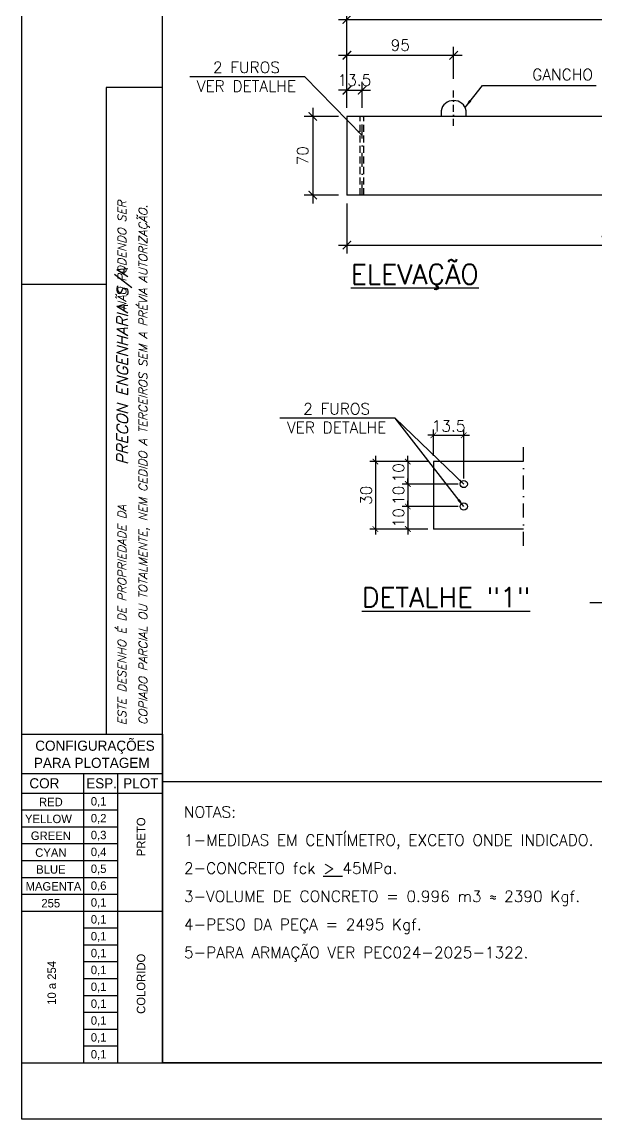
# Model space of a CAD drawing. Header units: centimetres. Extents: x 1658 to 6058, y 7825 to 9310.
# Drawn here: x 1658 to 2169, y 7825 to 8801 of the extents above; entities that cross this region are included whole.
import ezdxf
from ezdxf.enums import TextEntityAlignment as Align

# ---------------------------------------------------------------- set-up
doc = ezdxf.new("R2010")
doc.units = ezdxf.units.CM
doc.header["$LTSCALE"] = 50
doc.header["$MEASUREMENT"] = 0
doc.header["$PDMODE"] = 67
doc.linetypes.add('DASHDOT', pattern=[1, 0.5, -0.25, 0, -0.25])
doc.linetypes.add('HIDDEN', pattern=[0.375, 0.25, -0.125])
for name, color, linetype in [('COTAS-PRECON', 1, 'Continuous'), ('FORMATO-PRECON', 2, 'Continuous'), ('LINHA CENTRO-PRECON', 1, 'DASHDOT'), ('LINHA-01-PRECON', 1, 'Continuous'), ('LINHA-03-PRECON', 3, 'Continuous'), ('LINHA-04-PRECON', 4, 'Continuous'), ('LINHA-05-PRECON', 5, 'Continuous'), ('LINHA-PRECON-TRACEJADA', 1, 'HIDDEN')]:
    doc.layers.add(name, color=color, linetype=linetype)
doc.styles.add('R060', font='ACENT.shx', dxfattribs={"height": 75})
doc.styles.add('ROMANS', font='ROMANS.SHX', dxfattribs={"oblique": 15, "height": 3})
doc.styles.get("Standard").update_dxf_attribs({"font": 'romans.shx'})
doc.dimstyles.new('ESC50-25', dxfattribs={"dimscale": 50, "dimtxt": 0.2, "dimasz": 0.1, "dimexe": 0.1, "dimexo": 0.1, "dimgap": 0.065, "dimtad": 1, "dimdec": 1, "dimlfac": 0.5, "dimzin": 12, "dimdsep": 46, "dimtxsty": 'Standard', "dimblk": 'ARCHTICK', "dimcen": 0.09, "dimdle": 0.1, "dimclrd": 256, "dimclre": 256, "dimclrt": 2, "dimaunit": 1, "dimazin": 0, "dimtfac": 1, "dimtdec": 1, "dimtix": 1, "dimtmove": 1, "dimatfit": 3, "dimfxl": 1, "dimtolj": 1, "dimtzin": 0, "dimlwd": -1, "dimlwe": -1, "dimarcsym": 0})
doc.dimstyles.new('ESC50-50', dxfattribs={"dimscale": 50, "dimtxt": 0.2, "dimasz": 0.15, "dimexe": 0.15, "dimexo": 0.15, "dimgap": 0.08, "dimtad": 1, "dimdec": 1, "dimzin": 12, "dimdsep": 46, "dimtxsty": 'Standard', "dimblk": 'ARCHTICK', "dimcen": 0.09, "dimdle": 0.15, "dimclrd": 256, "dimclre": 256, "dimclrt": 2, "dimazin": 3, "dimtfac": 1, "dimtdec": 1, "dimtix": 1, "dimtmove": 2, "dimatfit": 2, "dimfxl": 0.15, "dimtolj": 1, "dimtzin": 0, "dimarcsym": 0})

# ---------------------------------------------------------------- blocks, each defined once
blk = doc.blocks.new('A$C0AF02B9D')
at = {"layer": 'FORMATO-PRECON', "color": 1}
for p, q in [((0, 585), (250, 585)), ((0, 0), (0, 585)), ((250, 585), (250, 0)), ((0, 480), (250, 480)), ((0, 450), (170.7, 450)), ((0, 420), (170.7, 420)), ((0, 390), (170.7, 390)), ((0, 360), (170.7, 360)), ((0, 330), (170.7, 330)), ((0, 300), (170.7, 300)), ((110.1, 240), (170.7, 240)), ((110.1, 210), (170.7, 210)), ((110.1, 180), (170.7, 180)), ((110.1, 150), (170.7, 150)), ((110.1, 150), (170.7, 150)), ((110.1, 120), (170.7, 120)), ((110.1, 120), (170.7, 120)), ((110.1, 90), (170.7, 90)), ((110.1, 90), (170.7, 90)), ((110.1, 60), (170.7, 60)), ((110.1, 60), (170.7, 60)), ((110.1, 30), (170.7, 30)), ((110.1, 30), (170.7, 30)), ((0, 0), (250, 0)), ((110.1, 0), (170.7, 0)), ((110.1, 0), (170.7, 0)), ((110.1, 0), (170.7, 0))]:
    blk.add_line(p, q, dxfattribs=at)
at = {"layer": 'FORMATO-PRECON'}
for p, q in [((0, 515), (250, 515)), ((110.1, 0), (110.1, 515)), ((170.7, 0), (170.7, 515)), ((0, 270), (250, 270))]:
    blk.add_line(p, q, dxfattribs=at)
at = {"layer": 'FORMATO-PRECON', "style": 'R060'}
for s, p in [('CONFIGURAÇÕES ', (133.4, 563.9)), ('PARA PLOTAGEM', (124.3, 533.7)), ('COR', (40, 497.3)), ('ESP.', (141.8, 497.3)), ('PLOT', (211.6, 497.3))]:
    blk.add_text(s, height=18, dxfattribs=at).set_placement(p, align=Align.MIDDLE)
at = {"layer": 'FORMATO-PRECON', "color": 1, "style": 'R060'}
for s, p in [('RED', (51.5, 464)), ('0,1', (136.5, 464)), ('YELLOW', (47.2, 434)), ('0,2', (136.5, 434)), ('GREEN', (51.5, 404)), ('0,3', (136.5, 404)), ('CYAN', (51.5, 374)), ('0,4', (136.5, 374)), ('BLUE', (51.5, 344)), ('0,5', (136.5, 344)), ('MAGENTA', (56.1, 314)), ('0,6', (136.5, 314)), ('0,1', (136.5, 284)), ('255', (51.3, 284)), ('0,1', (136.5, 254)), ('0,1', (136.5, 224)), ('0,1', (136.5, 194)), ('0,1', (136.5, 164)), ('0,1', (136.5, 134)), ('0,1', (136.5, 104)), ('0,1', (136.5, 74)), ('0,1', (136.5, 44)), ('0,1', (136.5, 14))]:
    blk.add_text(s, height=15, dxfattribs=at).set_placement(p, align=Align.MIDDLE)
for s, p in [('PRETO', (212, 402.1)), ('10 a 254', (53, 142.2)), ('COLORIDO', (212, 140.6))]:
    blk.add_text(s, height=15, rotation=90, dxfattribs=at).set_placement(p, align=Align.MIDDLE)
blk = doc.blocks.new('A$C432D58B7')
at = {"layer": 'LINHA-01-PRECON'}
blk.add_blockref('A$C0AF02B9D', (0, 0), dxfattribs=at)
blk = doc.blocks.new('A$C550964AD')
at = {"layer": 'LINHA-01-PRECON'}
blk.add_blockref('A$C432D58B7', (0, 0), dxfattribs=at)
blk = doc.blocks.new('A$C12EB5E76')
at = {"layer": 'FORMATO-PRECON', "color": 6}
blk.add_line((35.3, 3089.3), (35.3, 1939.3), dxfattribs=at)
at = {"layer": 'FORMATO-PRECON'}
for points in [[(-114.7, 1254.3), (-114.7, 4224.3), (4085.3, 4224.3), (4085.3, 1254.3)], [(135.3, 1939.3), (135.3, 3089.3), (35.3, 3089.3), (35.3, 1939.3)]]:
    blk.add_lwpolyline(points, close=True, dxfattribs=at)
at = {"layer": 'FORMATO-PRECON', "color": 6}
blk.add_lwpolyline([(135.3, 1354.3), (135.3, 4124.3), (3985.3, 4124.3), (3985.3, 1354.3)], close=True, dxfattribs=at)
at = {"layer": 'FORMATO-PRECON'}
blk.add_lwpolyline([(-114.7, 2739.3), (35.3, 2739.3)], dxfattribs=at)
at = {"layer": 'LINHA-05-PRECON'}
blk.add_blockref('A$C550964AD', (-114.7, 1354.3), dxfattribs=at)
at = {"layer": 'FORMATO-PRECON', "style": 'ROMANS', "oblique": 15}
for s, p in [('ESTE DESENHO É DE PROPRIEDADE DA                            NÃO PODENDO SER', (70.9, 1955.1)), ('COPIADO PARCIAL OU TOTALMENTE, NEM CEDIDO A TERCEIROS SEM A PRÉVIA AUTORIZAÇÃO.', (108.3, 1955.1))]:
    blk.add_text(s, height=15, rotation=90, dxfattribs=at).set_placement(p)
at = {"layer": 'FORMATO-PRECON', "color": 3, "style": 'ROMANS', "oblique": 15}
blk.add_text('PRECON ENGENHARIA S/A', height=20, rotation=90, dxfattribs=at).set_placement((74, 2418.3))
blk = doc.blocks.new('_ArchTick')
at = {"color": 0, "linetype": 'ByBlock', "const_width": 0.15}
blk.add_lwpolyline([(-0.5, -0.5), (0.5, 0.5)], dxfattribs=at)
blk = doc.blocks.new('*D22')
at = {"layer": 'Defpoints', "color": 0, "transparency": 16777216}
for p in [(2024.58, 8409.78), (1972.93, 8349.78), (2024.58, 8349.78)]:
    blk.add_point(p, dxfattribs=at)
at = {"layer": 'LINHA-01-PRECON', "transparency": 16777216}
for p, q in [((1972.93, 8414.78), (1972.93, 8344.78)), ((2019.58, 8409.78), (1967.93, 8409.78)), ((2019.58, 8349.78), (1967.93, 8349.78))]:
    blk.add_line(p, q, dxfattribs=at)
at = {"layer": 'LINHA-01-PRECON', "transparency": 16777216, "xscale": 5, "yscale": 5, "zscale": 5}
for p, rotation in [((1972.93, 8409.78), 90), ((1972.93, 8349.78), 270)]:
    blk.add_blockref('_ArchTick', p, dxfattribs=dict(at, rotation=rotation))
at = {"layer": 'LINHA-01-PRECON', "color": 2, "transparency": 16777216, "insert": (1964.68, 8379.78), "char_height": 10, "attachment_point": 5, "rotation": 90}
blk.add_mtext('\\A1;30', dxfattribs=at)
blk = doc.blocks.new('*D23')
at = {"layer": 'Defpoints', "color": 0, "transparency": 16777216}
for p in [(2051.58, 8433.2), (2024.58, 8409.78), (2051.58, 8389.78)]:
    blk.add_point(p, dxfattribs=at)
at = {"layer": 'LINHA-01-PRECON', "transparency": 16777216}
for p, q in [((2024.58, 8433.2), (2019.58, 8433.2)), ((2024.58, 8414.78), (2024.58, 8438.2)), ((2024.58, 8433.2), (2051.58, 8433.2)), ((2051.58, 8394.78), (2051.58, 8438.2)), ((2051.58, 8433.2), (2056.58, 8433.2))]:
    blk.add_line(p, q, dxfattribs=at)
at = {"layer": 'LINHA-01-PRECON', "transparency": 16777216, "xscale": 5, "yscale": 5, "zscale": 5}
blk.add_blockref('_ArchTick', (2024.58, 8433.2), dxfattribs=at)
at = {"layer": 'LINHA-01-PRECON', "transparency": 16777216, "xscale": 5, "yscale": 5, "zscale": 5, "rotation": 180}
blk.add_blockref('_ArchTick', (2051.58, 8433.2), dxfattribs=at)
at = {"layer": 'LINHA-01-PRECON', "color": 2, "transparency": 16777216, "insert": (2038.08, 8441.45), "char_height": 10, "attachment_point": 5}
blk.add_mtext('\\A1;13.5', dxfattribs=at)
blk = doc.blocks.new('*D31')
at = {"layer": 'Defpoints', "color": 0, "transparency": 16777216}
for p in [(1947.55, 8716.8), (1917.15, 8646.8), (1947.55, 8646.8)]:
    blk.add_point(p, dxfattribs=at)
at = {"layer": 'LINHA-01-PRECON', "lineweight": -2, "transparency": 16777216}
for p, q in [((1940.05, 8716.8), (1909.65, 8716.8)), ((1917.15, 8724.3), (1917.15, 8639.3)), ((1940.05, 8646.8), (1909.65, 8646.8))]:
    blk.add_line(p, q, dxfattribs=at)
at = {"layer": 'LINHA-01-PRECON', "lineweight": -2, "transparency": 16777216, "xscale": 7.5, "yscale": 7.5, "zscale": 7.5}
for p, rotation in [((1917.15, 8716.8), 90), ((1917.15, 8646.8), 270)]:
    blk.add_blockref('_ArchTick', p, dxfattribs=dict(at, rotation=rotation))
at = {"layer": 'LINHA-01-PRECON', "color": 2, "transparency": 16777216, "insert": (1908.15, 8681.8), "char_height": 10, "attachment_point": 5, "rotation": 90}
blk.add_mtext('\\A1;70', dxfattribs=at)
blk = doc.blocks.new('*D32')
at = {"layer": 'COTAS-PRECON', "lineweight": -2, "transparency": 16777216}
for p, q in [((1947.55, 8724.3), (1947.55, 8778.67)), ((2042.55, 8750.27), (2042.55, 8778.67)), ((1940.05, 8771.17), (2050.05, 8771.17))]:
    blk.add_line(p, q, dxfattribs=at)
at = {"layer": 'Defpoints', "color": 0, "transparency": 16777216}
for p in [(2042.55, 8771.17), (2042.55, 8742.77), (1947.55, 8716.8)]:
    blk.add_point(p, dxfattribs=at)
at = {"layer": 'COTAS-PRECON', "lineweight": -2, "transparency": 16777216, "xscale": 7.5, "yscale": 7.5, "zscale": 7.5, "rotation": 180}
blk.add_blockref('_ArchTick', (1947.55, 8771.17), dxfattribs=at)
at = {"layer": 'COTAS-PRECON', "lineweight": -2, "transparency": 16777216, "xscale": 7.5, "yscale": 7.5, "zscale": 7.5}
blk.add_blockref('_ArchTick', (2042.55, 8771.17), dxfattribs=at)
at = {"layer": 'COTAS-PRECON', "color": 2, "transparency": 16777216, "insert": (1995.05, 8780.17), "char_height": 10, "attachment_point": 5}
blk.add_mtext('\\A1;95', dxfattribs=at)
blk = doc.blocks.new('*D33')
at = {"layer": 'COTAS-PRECON', "lineweight": -2, "transparency": 16777216}
for p, q in [((1947.55, 8724.3), (1947.55, 8747.57)), ((1961.07, 8724.3), (1961.07, 8747.57)), ((1947.55, 8740.07), (1940.05, 8740.07)), ((1947.55, 8740.07), (1961.07, 8740.07)), ((1961.07, 8740.07), (1968.57, 8740.07))]:
    blk.add_line(p, q, dxfattribs=at)
at = {"layer": 'Defpoints', "color": 0, "transparency": 16777216}
for p in [(1961.07, 8740.07), (1947.55, 8716.8), (1961.07, 8716.8)]:
    blk.add_point(p, dxfattribs=at)
at = {"layer": 'COTAS-PRECON', "lineweight": -2, "transparency": 16777216, "xscale": 7.5, "yscale": 7.5, "zscale": 7.5}
blk.add_blockref('_ArchTick', (1947.55, 8740.07), dxfattribs=at)
at = {"layer": 'COTAS-PRECON', "lineweight": -2, "transparency": 16777216, "xscale": 7.5, "yscale": 7.5, "zscale": 7.5, "rotation": 180}
blk.add_blockref('_ArchTick', (1961.07, 8740.07), dxfattribs=at)
at = {"layer": 'COTAS-PRECON', "color": 2, "transparency": 16777216, "insert": (1954.31, 8749.07), "char_height": 10, "attachment_point": 5}
blk.add_mtext('\\A1;13.5', dxfattribs=at)
blk = doc.blocks.new('*D34')
at = {"layer": 'Defpoints', "color": 0, "transparency": 16777216}
for p in [(2424.55, 8803), (1947.55, 8716.8), (2424.55, 8716.8)]:
    blk.add_point(p, dxfattribs=at)
at = {"layer": 'LINHA-01-PRECON', "lineweight": -2, "transparency": 16777216}
for p, q in [((1940.05, 8803), (2432.05, 8803)), ((1947.55, 8724.3), (1947.55, 8810.5)), ((2424.55, 8724.3), (2424.55, 8810.5))]:
    blk.add_line(p, q, dxfattribs=at)
at = {"layer": 'LINHA-01-PRECON', "lineweight": -2, "transparency": 16777216, "xscale": 7.5, "yscale": 7.5, "zscale": 7.5, "rotation": 180}
blk.add_blockref('_ArchTick', (1947.55, 8803), dxfattribs=at)
at = {"layer": 'LINHA-01-PRECON', "lineweight": -2, "transparency": 16777216, "xscale": 7.5, "yscale": 7.5, "zscale": 7.5}
blk.add_blockref('_ArchTick', (2424.55, 8803), dxfattribs=at)
at = {"layer": 'LINHA-01-PRECON', "color": 2, "transparency": 16777216, "insert": (2186.05, 8812), "char_height": 10, "attachment_point": 5}
blk.add_mtext('\\A1;477', dxfattribs=at)
blk = doc.blocks.new('*D36')
at = {"layer": 'COTAS-PRECON', "transparency": 16777216}
for p, q in [((2001.77, 8409.78), (2001.77, 8414.78)), ((2019.58, 8409.78), (1996.77, 8409.78)), ((2001.77, 8409.78), (2001.77, 8389.78)), ((2046.58, 8389.78), (1996.77, 8389.78)), ((2001.77, 8389.78), (2001.77, 8384.78))]:
    blk.add_line(p, q, dxfattribs=at)
at = {"layer": 'Defpoints', "color": 0, "transparency": 16777216}
for p in [(2024.58, 8409.78), (2001.77, 8389.78), (2051.58, 8389.78)]:
    blk.add_point(p, dxfattribs=at)
at = {"layer": 'COTAS-PRECON', "transparency": 16777216, "xscale": 5, "yscale": 5, "zscale": 5}
for p, rotation in [((2001.77, 8409.78), 270), ((2001.77, 8389.78), 90)]:
    blk.add_blockref('_ArchTick', p, dxfattribs=dict(at, rotation=rotation))
at = {"layer": 'COTAS-PRECON', "color": 2, "transparency": 16777216, "insert": (1993.52, 8399.78), "char_height": 10, "attachment_point": 5, "rotation": 90}
blk.add_mtext('\\A1;10', dxfattribs=at)
blk = doc.blocks.new('*D37')
at = {"layer": 'COTAS-PRECON', "transparency": 16777216}
for p, q in [((2001.77, 8389.78), (2001.77, 8394.78)), ((2046.58, 8389.78), (1996.77, 8389.78)), ((2001.77, 8389.78), (2001.77, 8369.78)), ((2046.58, 8369.78), (1996.77, 8369.78)), ((2001.77, 8369.78), (2001.77, 8364.78))]:
    blk.add_line(p, q, dxfattribs=at)
at = {"layer": 'Defpoints', "color": 0, "transparency": 16777216}
for p in [(2051.58, 8389.78), (2001.77, 8369.78), (2051.58, 8369.78)]:
    blk.add_point(p, dxfattribs=at)
at = {"layer": 'COTAS-PRECON', "transparency": 16777216, "xscale": 5, "yscale": 5, "zscale": 5}
for p, rotation in [((2001.77, 8389.78), 270), ((2001.77, 8369.78), 90)]:
    blk.add_blockref('_ArchTick', p, dxfattribs=dict(at, rotation=rotation))
at = {"layer": 'COTAS-PRECON', "color": 2, "transparency": 16777216, "insert": (1993.52, 8379.78), "char_height": 10, "attachment_point": 5, "rotation": 90}
blk.add_mtext('\\A1;10', dxfattribs=at)
blk = doc.blocks.new('*D38')
at = {"layer": 'COTAS-PRECON', "transparency": 16777216}
for p, q in [((2001.77, 8369.78), (2001.77, 8374.78)), ((2046.58, 8369.78), (1996.77, 8369.78)), ((2001.77, 8369.78), (2001.77, 8349.78)), ((2019.58, 8349.78), (1996.77, 8349.78)), ((2001.77, 8349.78), (2001.77, 8344.78))]:
    blk.add_line(p, q, dxfattribs=at)
at = {"layer": 'Defpoints', "color": 0, "transparency": 16777216}
for p in [(2051.58, 8369.78), (2001.77, 8349.78), (2024.58, 8349.78)]:
    blk.add_point(p, dxfattribs=at)
at = {"layer": 'COTAS-PRECON', "transparency": 16777216, "xscale": 5, "yscale": 5, "zscale": 5}
for p, rotation in [((2001.77, 8369.78), 270), ((2001.77, 8349.78), 90)]:
    blk.add_blockref('_ArchTick', p, dxfattribs=dict(at, rotation=rotation))
at = {"layer": 'COTAS-PRECON', "color": 2, "transparency": 16777216, "insert": (1993.52, 8359.78), "char_height": 10, "attachment_point": 5, "rotation": 90}
blk.add_mtext('\\A1;10', dxfattribs=at)
blk = doc.blocks.new('*D53')
at = {"layer": 'COTAS-PRECON', "lineweight": -2, "transparency": 16777216}
for p, q in [((1947.55, 8639.3), (1947.55, 8594.83)), ((2424.55, 8639.3), (2424.55, 8594.83)), ((1940.05, 8602.33), (2432.05, 8602.33))]:
    blk.add_line(p, q, dxfattribs=at)
at = {"layer": 'Defpoints', "color": 0, "transparency": 16777216}
for p in [(1947.55, 8646.8), (2424.55, 8646.8), (2424.55, 8602.33)]:
    blk.add_point(p, dxfattribs=at)
at = {"layer": 'COTAS-PRECON', "lineweight": -2, "transparency": 16777216, "xscale": 7.5, "yscale": 7.5, "zscale": 7.5, "rotation": 180}
blk.add_blockref('_ArchTick', (1947.55, 8602.33), dxfattribs=at)
at = {"layer": 'COTAS-PRECON', "lineweight": -2, "transparency": 16777216, "xscale": 7.5, "yscale": 7.5, "zscale": 7.5}
blk.add_blockref('_ArchTick', (2424.55, 8602.33), dxfattribs=at)
at = {"layer": 'COTAS-PRECON', "color": 2, "transparency": 16777216, "insert": (2186.05, 8611.33), "char_height": 10, "attachment_point": 5}
blk.add_mtext('\\A1;477', dxfattribs=at)

msp = doc.modelspace()

# ---------------------------------------------------------------- linework, layer by layer
at = {"layer": 'FORMATO-PRECON', "color": 6}
msp.add_lwpolyline([(1783.357, 7874.924), (2323.357, 7874.924), (2323.357, 8124.924), (1783.357, 8124.924)], close=True, dxfattribs=at)
at = {"layer": 'LINHA CENTRO-PRECON', "ltscale": 0.5}
msp.add_line((1961.074, 8646.802), (1961.074, 8716.802), dxfattribs=at)
at = {"layer": 'LINHA CENTRO-PRECON', "color": 2, "ltscale": 0.5}
msp.add_lwpolyline([(2104.583, 8334.777), (2104.583, 8424.777)], dxfattribs=at)
at = {"layer": 'LINHA-01-PRECON', "linetype": 'DASHDOT', "ltscale": 0.25}
msp.add_line((2042.55, 8708.379), (2042.55, 8742.77), dxfattribs=at)
at = {"layer": 'LINHA-03-PRECON'}
for p, q in [((2424.55, 8716.802), (1947.55, 8716.802)), ((1947.55, 8716.802), (1947.55, 8646.802)), ((2424.55, 8646.802), (1947.55, 8646.802)), ((2024.583, 8409.777), (2024.583, 8349.777)), ((2104.583, 8409.777), (2024.583, 8409.777)), ((2104.583, 8349.777), (2024.583, 8349.777))]:
    msp.add_line(p, q, dxfattribs=at)
for centre in [(2051.583, 8389.777), (2051.583, 8369.777)]:
    msp.add_circle(centre, 3.2, dxfattribs=at)
at = {"layer": 'LINHA-04-PRECON', "ltscale": 0.5}
msp.add_lwpolyline([(2053.778, 8716.802), (2053.778, 8721.802, 0.8160626), (2031.322, 8721.802), (2031.322, 8716.802)], format="xyb", dxfattribs=at)
at = {"layer": 'LINHA-PRECON-TRACEJADA', "ltscale": 0.5}
for p, q in [((1959.45, 8646.802), (1959.45, 8716.802)), ((1962.65, 8646.802), (1962.65, 8716.802))]:
    msp.add_line(p, q, dxfattribs=at)

# ---------------------------------------------------------------- block references
at = {"layer": 'COTAS-PRECON', "xscale": 0.5000000000000071, "yscale": 0.5000000000000071, "zscale": 0.5000000000000071}
msp.add_blockref('A$C12EB5E76', (1715.702, 7197.786), dxfattribs=at)

# ---------------------------------------------------------------- texts
at = {"layer": 'LINHA-01-PRECON', "color": 2}
for s, insert, char_height, attachment_point in [('\\A1;2 FUROS\\PVER DETALHE', (1858.145, 8752.103), 10, 5), ('\\A1;GANCHO', (2139.526, 8754.002), 10, 5), ('\\A1;{\\L\\C4;ELEVAÇÃO}', (2007.967, 8573.965), 17.5, 5), ('\\A1;2 FUROS\\PVER DETALHE', (1938.415, 8448.322), 10, 5), ('\\A1;{\\L\\C4;DETALHE "1"}', (2035.782, 8289.078), 17.5, 5), ('\\A1;\\pxsm1.5;{\\C3;NOTAS:\\P}1-MEDIDAS EM CENTÍMETRO, EXCETO ONDE INDICADO.\\P2-CONCRETO fck {\\L>} 45MPa.\\P3-VOLUME DE CONCRETO = 0.996 m3 {\\fISOCPEUR|b0|i0|c0|p34;≈ }2390 Kgf.\\P4-PESO DA PEÇA = 2495 Kgf.\\P5-PARA ARMAÇÃO VER PEC024-2025-1322.', (1802.545, 8103.084), 10, 1)]:
    msp.add_mtext(s, dxfattribs=dict(at, insert=insert, char_height=char_height, attachment_point=attachment_point))

# ---------------------------------------------------------------- dimensions: what is measured, and where the dimension line sits
at = {"layer": 'COTAS-PRECON'}
for base, p1, p2, picture, middle in [((2042.55, 8771.167), (1947.55, 8716.802), (2042.55, 8742.77), '*D32', (1995.05, 8780.167)), ((1961.074, 8740.065), (1947.55, 8716.802), (1961.074, 8716.802), '*D33', (1954.312, 8749.065)), ((2424.55, 8602.328), (1947.55, 8646.802), (2424.55, 8646.802), '*D53', (2186.05, 8611.328))]:
    dim = msp.add_linear_dim(base=base, p1=p1, p2=p2, dimstyle='ESC50-50', dxfattribs=at)
    dim.commit()
    dim.dimension.update_dxf_attribs({"geometry": picture, "text_midpoint": middle})
for base, p1, p2, picture, middle in [((2001.77, 8389.777), (2024.583, 8409.777), (2051.583, 8389.777), '*D36', (1993.52, 8399.777)), ((2001.77, 8369.777), (2051.583, 8389.777), (2051.583, 8369.777), '*D37', (1993.52, 8379.777)), ((2001.77, 8349.777), (2051.583, 8369.777), (2024.583, 8349.777), '*D38', (1993.52, 8359.777))]:
    dim = msp.add_linear_dim(base=base, p1=p1, p2=p2, angle=90, dimstyle='ESC50-25', dxfattribs=at)
    dim.commit()
    dim.dimension.update_dxf_attribs({"geometry": picture, "text_midpoint": middle})
at = {"layer": 'LINHA-01-PRECON'}
for base, p1, p2, dimstyle, picture, middle in [((2424.55, 8802.999), (1947.55, 8716.802), (2424.55, 8716.802), 'ESC50-50', '*D34', (2186.05, 8811.999)), ((2051.583, 8433.204), (2024.583, 8409.777), (2051.583, 8389.777), 'ESC50-25', '*D23', (2038.083, 8441.454))]:
    dim = msp.add_linear_dim(base=base, p1=p1, p2=p2, dimstyle=dimstyle, dxfattribs=at)
    dim.commit()
    dim.dimension.update_dxf_attribs({"geometry": picture, "text_midpoint": middle})
for base, p1, p2, dimstyle, picture, middle in [((1917.149, 8646.802), (1947.55, 8716.802), (1947.55, 8646.802), 'ESC50-50', '*D31', (1908.149, 8681.802)), ((1972.927, 8349.777), (2024.583, 8409.777), (2024.583, 8349.777), 'ESC50-25', '*D22', (1964.677, 8379.777))]:
    dim = msp.add_linear_dim(base=base, p1=p1, p2=p2, angle=90, dimstyle=dimstyle, dxfattribs=at)
    dim.commit()
    dim.dimension.update_dxf_attribs({"geometry": picture, "text_midpoint": middle})

# ---------------------------------------------------------------- leaders
for points, dimstyle in [([(1961.074, 8699.87), (1910.096, 8752.103), (1807.669, 8752.103)], 'ESC50-25'), ([(2052.692, 8724.842), (2068.208, 8744.397), (2169.27, 8744.397)], 'ESC50-50'), ([(2051.583, 8389.777), (1990.366, 8448.322), (1887.939, 8448.322)], 'ESC50-25'), ([(2282.171, 8326.119), (2251.858, 8283.976), (2163.616, 8283.976)], 'ESC50-25')]:
    msp.add_leader(points, dimstyle=dimstyle, dxfattribs=at)
msp.add_leader([(2051.583, 8369.777), (1990.366, 8448.322)], dimstyle='ESC50-50', override={"dimgap": 0.08, "dimtad": 0}, dxfattribs=at)

doc.saveas('drawing.dxf')
